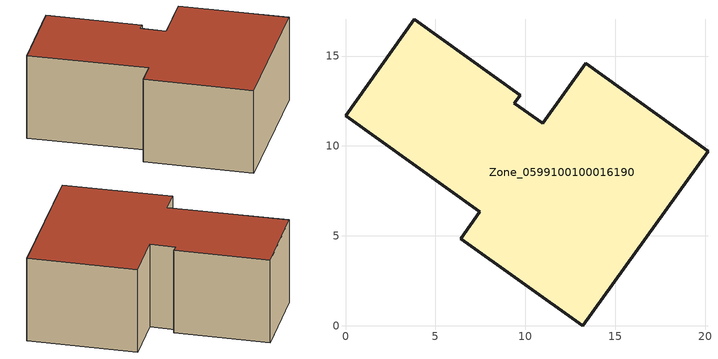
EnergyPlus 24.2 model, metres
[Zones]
Zone_0599100100016190
 floor ground (C_G): 6.4,4.85 7.47,6.36 0,11.69 3.81,17.05 9.71,12.82 9.39,12.38 10.96,11.26 13.35,14.59 20.15,9.71 13.19,0 z0
 wall outside (C_F): 7.47,6.36 6.4,4.85 13.19,0 20.15,9.71 13.35,14.59 10.96,11.26 9.39,12.38 9.71,12.82 3.81,17.05 0,11.69 7.47,6.36 z0:6.85
 roof outside (C_R): 9.71,12.82 3.81,17.05 0,11.69 7.47,6.36 6.4,4.85 13.19,0 20.15,9.71 13.35,14.59 10.96,11.26 9.39,12.38 z6.85
[BUILDING]
Pand.0599100100016190: North Axis=0; Terrain=City; Loads Convergence Tolerance Value=0.04; Temperature Convergence Tolerance Value=0.4; Solar Distribution=FullExterior; Maximum Number of Warmup Days=25; Minimum Number of Warmup Days=1
[Site:Location]
Rotterdam.The.Hague.AP_ZH_NLD Design_Conditions: Latitude=51.96; Longitude=4.45; Time Zone=1; Elevation=-4.5
[SITE:GROUNDTEMPERATURE:BUILDINGSURFACE]
18, 18, 18, 18, 18, 18, 18, 18, 18, 18, 18, 18
[MATERIAL] Thermal Absorptance=0.9; Solar Absorptance=0.7; Visible Absorptance=0.7
Name | Roughness | Thickness | Conductivity | Density | Specific Heat
G.D.2015-2018 | MediumSmooth | 0.15 | 0.0428571 | 540 | 1210
F.D.2015-2018 | Rough | 0.3 | 0.0666667 | 1920 | 840
R.D.2015-2018 | MediumRough | 0.2 | 0.0333333 | 1500 | 1000
[CONSTRUCTION]
C_G: G.D.2015-2018
C_F: F.D.2015-2018
C_R: R.D.2015-2018
[ZONE]
Zone_0599100100016190: Type=1; Multiplier=1; Ceiling Height=Autocalculate; Volume=Autocalculate; Floor Area=autocalculate; Part of Total Floor Area=Yes
[ZONEINFILTRATION:DESIGNFLOWRATE]
Infil_Zone_0599100100016190: Zone or ZoneList or Space or SpaceList=Zone_0599100100016190; Schedule=AlwaysOn; Design Flow Rate Calculation Method=Flow/Area; Flow Rate per Floor Area=0.0021; Constant Term Coefficient=1; Temperature Term Coefficient=0; Velocity Term Coefficient=0; Velocity Squared Term Coefficient=0
[HVACTEMPLATE:ZONE:IDEALLOADSAIRSYSTEM]
Zone_0599100100016190: Maximum Heating Supply Air Temperature=50; Minimum Cooling Supply Air Temperature=13; Maximum Heating Supply Air Humidity Ratio=0.0156; Minimum Cooling Supply Air Humidity Ratio=0.0077; Heating Limit=NoLimit; Cooling Limit=NoLimit; Dehumidification Control Type=ConstantSensibleHeatRatio; Cooling Sensible Heat Ratio=0.7; Dehumidification Setpoint=60; Humidification Control Type=None; Humidification Setpoint=30; Outdoor Air Method=None; Outdoor Air Flow Rate per Person=0.00944; Outdoor Air Flow Rate per Zone Floor Area=0; Outdoor Air Flow Rate per Zone=0; Demand Controlled Ventilation Type=None; Outdoor Air Economizer Type=NoEconomizer; Heat Recovery Type=None; Sensible Heat Recovery Effectiveness=0.7; Latent Heat Recovery Effectiveness=0.65
[ZONECONTROL:THERMOSTAT]
ThermostatControl_Zone_0599100100016190: Zone or ZoneList=Zone_0599100100016190; Control Type Schedule=DualSetpointControlType; Control 1=Thermostat_Zone_0599100100016190; Temperature Difference Between Cutout And Setpoint=0
[THERMOSTATSETPOINT:DUALSETPOINT]
Thermostat_Zone_0599100100016190: Heating Setpoint Temperature Schedule=HeatingSetpoint_Zone_0599100100016190; Cooling Setpoint Temperature Schedule=CoolingSetpoint_Zone_0599100100016190
[SCHEDULE:COMPACT]
HeatingSetpoint_Zone_0599100100016190: Through: 12/31, For: AllDays, Until: 24:00, 21
CoolingSetpoint_Zone_0599100100016190: Through: 12/31, For: AllDays, Until: 24:00, 24
DualSetpointControlType: Through: 12/31, For: AllDays, Until: 24:00, 4
AlwaysOn: Through: 12/31, For: AllDays, Until: 24:00, 1
